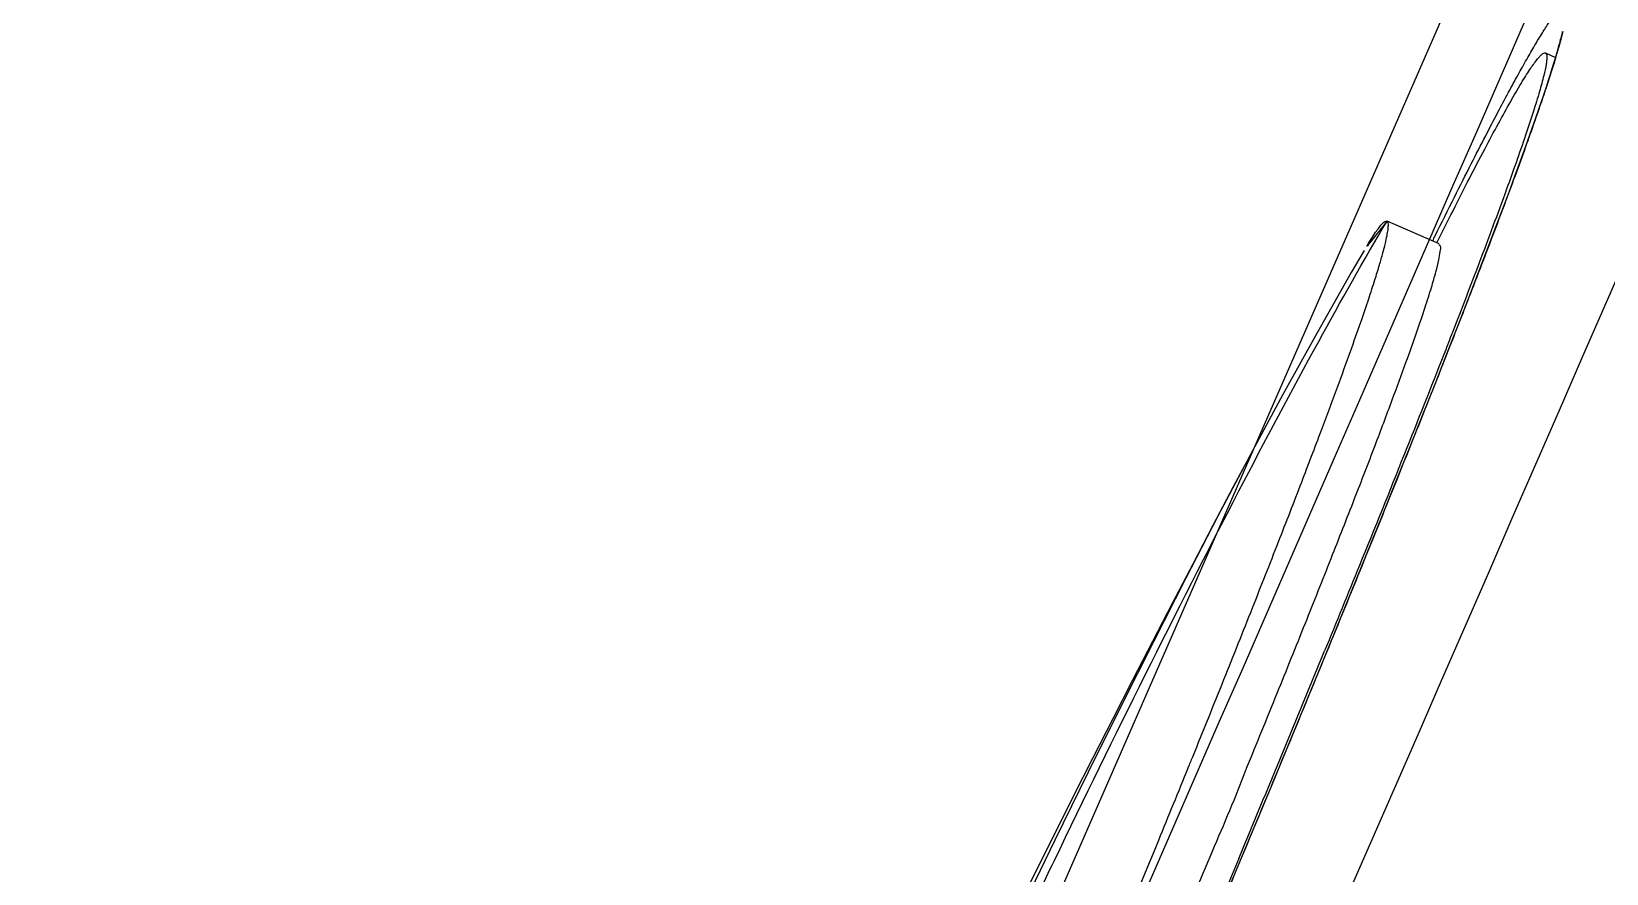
# Model space of a CAD drawing. Header units: millimetres. Extents: x 1145859089 to 1147511753, y -1047484727 to -1047247487.
# Drawn here: x 1146005168.4 to 1146005210.49, y -1047431093.01 to -1047431070.51 of the extents above; entities that cross this region are included whole.
import ezdxf
from ezdxf.xclip import XClip

# ---------------------------------------------------------------- set-up
doc = ezdxf.new("R2010")
doc.units = ezdxf.units.MM
doc.header["$LTSCALE"] = 100
doc.header["$MEASUREMENT"] = 0
doc.header["$XCLIPFRAME"] = 2
doc.layers.get('0').update_dxf_attribs({"linetype": 'CONTINUOUS'})
doc.layers.add('XREF', color=135, linetype='CONTINUOUS')
doc.layers.add('단지배치도$0$W240910', color=135, linetype='CONTINUOUS')

# ---------------------------------------------------------------- blocks, each defined once
blk = doc.blocks.new('단지배치도$0$zw$9902')
at = {"layer": '단지배치도$0$W240910', "linetype": 'ByBlock', "ltscale": 20}
for p, q in [((67020.725, -59802.693), (67086.843, -59651.522)), ((67068.446, -59701.346), (67068.436, -59701.388)), ((67068.455, -59701.308), (67068.446, -59701.346)), ((67068.463, -59701.271), (67068.455, -59701.308)), ((67068.471, -59701.238), (67068.463, -59701.271)), ((67068.477, -59701.206), (67068.471, -59701.238)), ((67068.027, -59701.782), (67068.295, -59701.899)), ((67068.324, -59701.802), (67068.286, -59701.928)), ((67068.357, -59701.684), (67068.324, -59701.802)), ((67068.372, -59701.629), (67068.357, -59701.684)), ((67068.387, -59701.576), (67068.372, -59701.629)), ((67068.4, -59701.526), (67068.387, -59701.576)), ((67068.413, -59701.477), (67068.4, -59701.526)), ((67068.425, -59701.431), (67068.413, -59701.477)), ((67068.436, -59701.388), (67068.425, -59701.431)), ((67068.201, -59702.207), (67068.153, -59702.36)), ((67068.246, -59702.063), (67068.201, -59702.207)), ((67068.286, -59701.928), (67068.246, -59702.063)), ((67068.101, -59702.521), (67068.045, -59702.692)), ((67068.153, -59702.36), (67068.101, -59702.521)), ((67067.954, -59702.965), (67067.853, -59703.261)), ((67068.045, -59702.692), (67067.954, -59702.965)), ((67067.853, -59703.261), (67067.743, -59703.58)), ((67067.743, -59703.58), (67067.623, -59703.921)), ((67067.493, -59704.285), (67067.354, -59704.672)), ((67067.623, -59703.921), (67067.493, -59704.285)), ((67067.354, -59704.672), (67067.205, -59705.079)), ((67067.205, -59705.079), (67067.047, -59705.507)), ((67067.047, -59705.507), (67066.88, -59705.955)), ((67066.88, -59705.955), (67066.704, -59706.423)), ((67065.19, -59706.885), (67063.795, -59706.275)), ((67066.704, -59706.423), (67066.519, -59706.911)), ((67065.013, -59706.807), (67065.017, -59706.799)), ((67063.183, -59707.063), (67062.839, -59707.652)), ((67066.519, -59706.911), (67066.259, -59707.59)), ((67062.839, -59707.652), (67061.925, -59709.256)), ((67066.259, -59707.59), (67065.984, -59708.304)), ((67065.984, -59708.304), (67065.693, -59709.05)), ((67061.925, -59709.256), (67061.011, -59710.912)), ((67065.693, -59709.05), (67065.388, -59709.829)), ((67065.388, -59709.829), (67065.069, -59710.639)), ((67065.069, -59710.639), (67064.735, -59711.481)), ((67061.011, -59710.912), (67060.129, -59712.55)), ((67064.735, -59711.481), (67064.387, -59712.353)), ((67060.129, -59712.55), (67059.279, -59714.161)), ((67064.387, -59712.353), (67064.025, -59713.255)), ((67064.025, -59713.255), (67063.649, -59714.186)), ((67059.279, -59714.161), (67058.422, -59715.815)), ((67063.649, -59714.186), (67063.26, -59715.146)), ((67063.26, -59715.146), (67062.859, -59716.133)), ((67058.422, -59715.815), (67057.554, -59717.516)), ((67062.859, -59716.133), (67062.445, -59717.146)), ((67062.445, -59717.146), (67062.019, -59718.183)), ((67057.554, -59717.516), (67056.691, -59719.231)), ((67062.019, -59718.183), (67061.583, -59719.243)), ((67056.691, -59719.231), (67055.813, -59720.999)), ((67061.583, -59719.243), (67061.136, -59720.325)), ((67061.136, -59720.325), (67060.679, -59721.427)), ((67055.813, -59720.999), (67054.919, -59722.821)), ((67060.679, -59721.427), (67060.094, -59722.831)), ((67054.919, -59722.821), (67054.259, -59724.18)), ((67060.094, -59722.831), (67059.496, -59724.262))]:
    blk.add_line(p, q, dxfattribs=at)
at = {"layer": '단지배치도$0$W240910'}
blk.add_arc((56404.253, -57219.78, 0), 12756.719, 322.5073299, 9.110085, dxfattribs=at)
at = {"layer": '단지배치도$0$W240910', "linetype": 'ByBlock', "ltscale": 20}
for centre, radius, start, end in [((41187.247, -48432.862), 28226.861, 336.1737041, 336.5796701), ((40755.517, -48244.035), 28703.079, 336.175398, 336.577983), ((66141.731, -59340.092), 994.87, 337.344158, 337.690036)]:
    blk.add_arc(centre, radius, start, end, dxfattribs=at)
at = {"layer": '단지배치도$0$W240910', "linetype": 'ByBlock', "ltscale": 20, "extrusion": (0, 0, -1)}
blk.add_ellipse((67489.418, -59940.659), major_axis=(-452.685, -177.193), ratio=1, start_param=0.708795, end_param=0.862005, dxfattribs=at)
at = {"layer": '단지배치도$0$W240910', "linetype": 'ByBlock', "ltscale": 20}
for points, start_tangent, end_tangent in [([(67065.017, -59706.799), (67065.082, -59706.667), (67065.597, -59705.632), (67066.045, -59704.744), (67066.431, -59703.994), (67066.759, -59703.365), (67067.043, -59702.832), (67067.296, -59702.367), (67067.528, -59701.952), (67067.745, -59701.577), (67067.946, -59701.246), (67068.123, -59700.973), (67068.264, -59700.775), (67068.371, -59700.646), (67068.45, -59700.57), (67068.546, -59700.536)], (0.442703, 0.896668), (0.915956, -0.401279)), ([(67068.496, -59701.21), (67068.442, -59701.423), (67068.337, -59701.792), (67068.303, -59701.903)], (-0.236856, -0.971545), (-0.290017, -0.957022)), ([(67065.128, -59706.854), (67065.995, -59705.14), (67066.405, -59704.351), (67066.774, -59703.662), (67067.099, -59703.076), (67067.38, -59702.595), (67067.614, -59702.223), (67067.801, -59701.961), (67067.876, -59701.873), (67067.939, -59701.814), (67067.989, -59701.783), (67068.027, -59701.782)], (0.445971, 0.895048), (0.969401, -0.245482)), ([(67068.027, -59701.782), (67068.052, -59701.811), (67068.064, -59701.868), (67068.063, -59701.955), (67068.049, -59702.07), (67067.984, -59702.385), (67067.87, -59702.809), (67067.707, -59703.341), (67067.497, -59703.978), (67067.242, -59704.716), (67066.942, -59705.553), (67066.211, -59707.513), (67065.51, -59709.335)], (0.838343, -0.545144), (-0.362623, -0.931936)), ([(67068.303, -59701.903), (67068.21, -59702.203), (67068.065, -59702.652), (67067.898, -59703.148), (67067.701, -59703.714), (67067.465, -59704.375), (67067.179, -59705.16), (67066.835, -59706.084), (67066.428, -59707.157), (67065.954, -59708.388), (67065.404, -59709.795), (67064.769, -59711.402), (67064.037, -59713.231), (67063.197, -59715.307), (67062.238, -59717.656), (67061.144, -59720.309), (67059.9, -59723.302), (67058.486, -59726.673), (67056.88, -59730.474), (67055.055, -59734.757), (67052.988, -59739.568), (67050.603, -59745.07), (67048.016, -59750.987), (67045.574, -59756.521), (67043.434, -59761.329), (67041.522, -59765.591), (67039.817, -59769.364), (67038.296, -59772.703), (67036.938, -59775.66), (67035.728, -59778.274), (67034.651, -59780.582), (67033.693, -59782.615), (67032.843, -59784.402), (67032.092, -59785.967), (67031.429, -59787.333), (67030.844, -59788.522), (67030.33, -59789.555), (67029.882, -59790.44), (67029.498, -59791.188), (67029.171, -59791.815), (67028.887, -59792.347), (67028.635, -59792.81), (67028.403, -59793.224), (67028.233, -59793.518)], (-0.290017, -0.957022), (-0.505837, -0.862629)), ([(67054.468, -59724.272), (67054.908, -59723.357), (67059.84, -59713.482), (67061.969, -59709.49), (67063.795, -59706.275)], (0.43302, 0.901384), (0.509512, 0.860464)), ([(67058.485, -59720.881), (67058.605, -59720.587), (67059.439, -59718.52), (67060.2, -59716.612), (67060.895, -59714.848), (67061.515, -59713.248), (67062.041, -59711.865), (67062.471, -59710.711), (67062.817, -59709.76), (67063.092, -59708.979), (67063.306, -59708.349), (67063.47, -59707.846), (67063.594, -59707.444), (67063.685, -59707.123), (67063.752, -59706.867), (67063.796, -59706.663), (67063.822, -59706.505), (67063.831, -59706.389), (67063.795, -59706.275)], (0.376454, 0.926435), (-0.91648, 0.40008)), ([(67063.795, -59706.275), (67063.69, -59706.325), (67063.614, -59706.408), (67063.52, -59706.532), (67063.406, -59706.7), (67063.27, -59706.918), (67063.183, -59707.064)], (-0.917101, 0.398655), (-0.507654, -0.861561)), ([(67060.043, -59720.897), (67060.86, -59718.892), (67061.614, -59717.019), (67062.303, -59715.288), (67062.929, -59713.691), (67063.477, -59712.269), (67063.935, -59711.053), (67064.302, -59710.052), (67064.59, -59709.237), (67064.814, -59708.576), (67064.982, -59708.045), (67065.103, -59707.628), (67065.18, -59707.312), (67065.219, -59707.087), (67065.222, -59706.945), (67065.178, -59706.912)], (0.378716, 0.925513), (-0.919131, 0.393952)), ([(67065.51, -59709.335), (67065.314, -59709.836), (67064.261, -59712.498), (67063.06, -59715.48), (67062.129, -59717.761)], (-0.362623, -0.931936), (-0.379281, -0.925282)), ([(67047.289, -59747.294), (67048.785, -59743.862), (67050.329, -59740.294), (67051.827, -59736.806), (67053.203, -59733.576), (67054.464, -59730.592), (67055.631, -59727.808), (67056.706, -59725.22), (67057.695, -59722.818), (67058.485, -59720.881)], (0.400696, 0.916211), (0.376454, 0.926435)), ([(67055.539, -59731.697), (67055.943, -59730.742), (67057.092, -59728.012), (67058.153, -59725.473), (67059.132, -59723.114), (67060.033, -59720.923), (67060.043, -59720.897)], (0.389997, 0.920816), (0.378716, 0.925513)), ([(67059.833, -59723.311), (67056.957, -59730.143), (67053.252, -59738.808), (67049.206, -59748.125), (67045.112, -59757.42), (67041.265, -59766.022), (67038.193, -59772.785)], (-0.385135, -0.92286), (-0.416209, -0.909269))]:
    blk.add_spline(points, degree=3, dxfattribs=dict(at, start_tangent=start_tangent, end_tangent=end_tangent))
blk = doc.blocks.new('단지배치도')
blk.add_blockref('단지배치도$0$zw$9902', (141034.193, 142437.157))

msp = doc.modelspace()

# ---------------------------------------------------------------- block references
at = {"layer": 'XREF'}
ref = msp.add_blockref('단지배치도', (1145797106.633357, -1047513806.462535), dxfattribs=at)
XClip(ref).set_block_clipping_path([(72982.4064819524, 34919.7593965302), (360382.4067475507, 255319.7593436702)])

doc.saveas('drawing.dxf')
